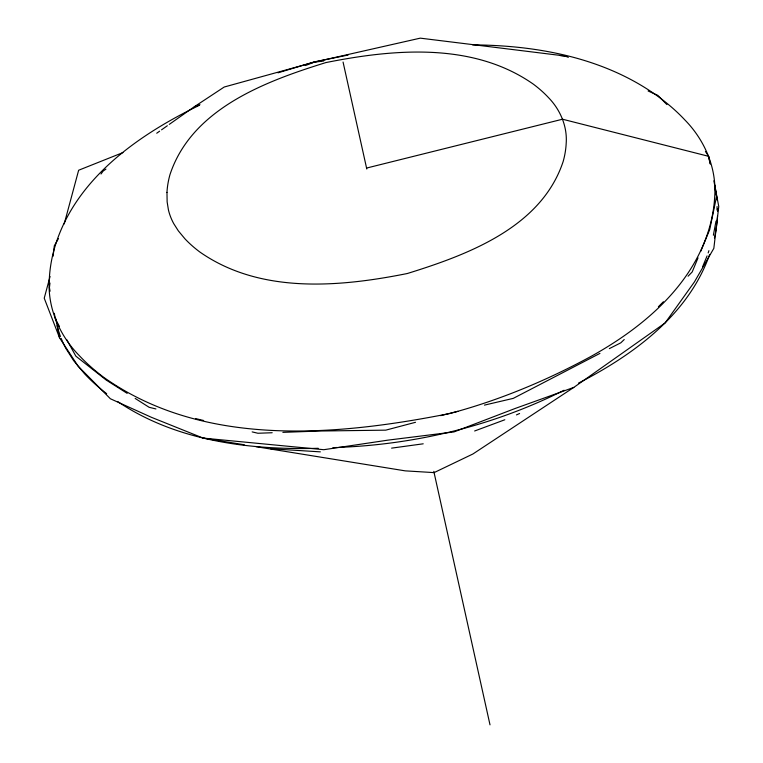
<?xml version="1.0" encoding="UTF-8"?>
<svg xmlns="http://www.w3.org/2000/svg" width="763" height="763" viewBox="0 0 763 763"><rect width="100%" height="100%" fill="white"/><g stroke="black" fill="none" stroke-linecap="round" stroke-linejoin="round"><path stroke-width="1.14" d="M717.001 210.083L717.067 206.544M717.592 211.294L717.63 208.948M49.967 283.044L49.423 287.708L50.081 291.199M53.095 256.234L54.326 245.753L58.446 238.638M715.99 221.184L713.367 235.242M50.072 276.483L44.235 298.19L59.543 337.799L78.084 366.145L110.368 398.753L151.351 417.285L203.139 438.096L244.255 444.762M64.206 223.931L78.646 170.235L122.938 152.581M708.178 252.934L708.913 250.674M709.628 254.47C688.388 314.9 633.309 354.948 578.449 383.14M698.031 257.856L692.194 271.952L688.083 276.206M700.72 251.351L709.695 229.663L716.552 196.492L714.511 186.162M702.609 266.745L707.072 255.939M101.021 174.002L103.062 171.141L105.933 169.109M663.419 301.728L658.393 306.736M624.229 339.535L620.815 342.816L609.332 348.634M156.73 133.22L159.62 131.179M161.556 129.824L167.345 125.742M169.272 124.379L194.355 106.706L224.217 87.02L314.184 62.175L420.279 38.15L565.021 56.004L568.33 57.339M256.006 446.67L405.191 470.857L434.09 472.612L472.917 453.985L573.814 387.404L665.098 322.968L694.416 281.938L713.834 248.356L718.765 206.477L713.872 180.821M599.937 353.383L513.261 398.372L484.429 405.124M199.248 105.37C137.617 135.213 74.192 179.62 54.326 248.728A659.652 273.555 -12.5 0 0 49.357 278.276C47.048 306.984 59.237 335.224 79.199 355.52A659.652 273.555 -12.5 0 0 104.121 377.609C203.979 448.015 336.149 436.093 449.922 413.47C498.973 400.432 546.194 380.708 590.772 356.55C642.637 327.794 692.976 285.858 709.695 226.678A659.652 273.555 -12.5 0 0 714.664 197.14C716.972 168.432 704.783 140.192 684.821 119.896A659.652 273.555 -12.5 0 0 659.89 97.807C606.347 58.122 538.029 45.275 472.621 44.883M564.105 390.227C494.043 425.477 416.789 444.381 338.514 447.395M516.456 414.9L519.593 413.508M504.829 419.764L474.634 430.99M305.4 65.551L314.184 62.175L323.617 61.011M573.814 387.404L515.473 408.358L453.975 431.925L387.966 440.137L323.808 449.703L203.139 438.096M194.355 106.706L199.963 104.693M277.999 72.828L314.089 61.937L348.071 55.06M415.501 422.301L385.754 430.151L319.668 431.019L282.863 432.354M440.68 415.654L457.905 411.343M366.564 168.06L562.531 119.219L708.617 156.31L710.305 164.121M423.217 443.808L391.591 448.139M332.887 447.671L337.399 447.48M272.181 432.735L257.932 433.26L252.162 431.896M318.238 448.291C249.148 450.208 176.119 441.004 117.597 401.5M320.355 451.858L270.712 448.768M560.271 55.585L565.021 56.004M203.616 420.499L195.595 418.582M155.938 408.949L149.138 407.299L135.165 398.429M648.092 90.978L657.792 95.346L666.9 104.569M127.183 393.365L106.229 380.069L75.871 356.168L66.772 339.697M705.422 151.436L708.617 156.31L709.981 163.196M59.38 326.316L55.403 319.106L54.297 313.288M343.064 62.041L366.784 169.014M433.804 471.353L490.008 724.85M715.332 188.099L717.249 200.278M55.699 318.314L59.543 337.799M717.506 215.986A657.086 272.486 -12.5 0 1 714.426 237.98M714.626 185.037A515.206 213.65 -12.5 0 1 715.122 187.04M61.193 338.429A515.206 213.65 -12.5 0 0 66.095 348.796L73.658 360.67L84.531 373.746A657.086 272.486 -12.5 0 0 106.667 393.708M60.458 336.531A515.206 213.65 -12.5 0 1 57.187 325.753M166.973 192.4L167.135 201.861L168.413 209.835A310.341 128.699 -12.5 0 0 173.783 223.712L178.342 230.865L184.884 238.743A395.797 164.131 -12.5 0 0 199.839 252C259.983 294.089 338.886 287.231 407.318 273.516C468.034 254.689 541.434 227.307 563.18 161.441A395.797 164.131 -12.5 0 0 566.165 143.721C567.548 126.496 560.233 109.548 548.254 97.368A395.797 164.131 -12.5 0 0 533.299 84.121C473.155 42.022 394.252 48.88 325.82 62.595C265.104 81.422 191.704 108.813 169.958 174.67A395.797 164.131 -12.5 0 0 166.973 192.4"/></g></svg>
